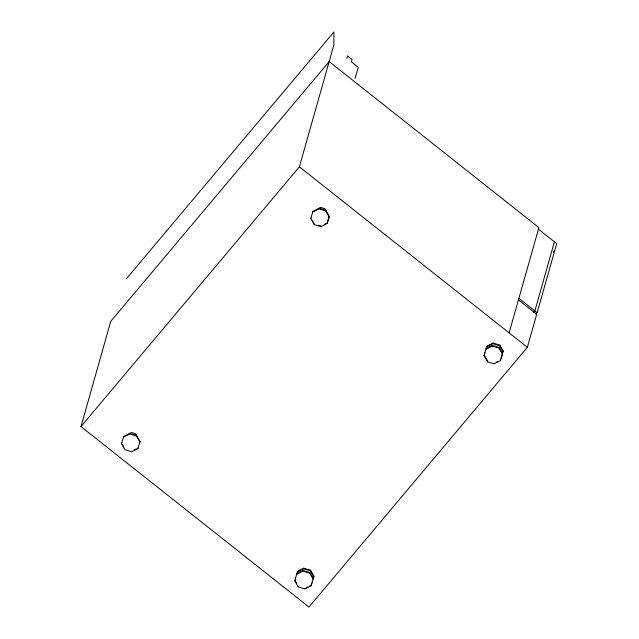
<?xml version="1.0" encoding="UTF-8"?>
<svg xmlns="http://www.w3.org/2000/svg" width="639" height="639" viewBox="0 0 639 639"><rect width="100%" height="100%" fill="white"/><g stroke="black" fill="none" stroke-linecap="round" stroke-linejoin="round"><path stroke-width="0.96" d="M518.453 299.875L536.688 314.308L527.359 347.296L308.949 607.05L80.977 426.58L110.755 321.337L329.165 61.584L538.901 227.62L509.115 332.855M121.506 443.658L123.631 436.549L131.362 432.523L135.652 433.809L140.021 441.453L137.888 448.562L131.706 451.733L124.917 449.704L121.506 443.658L121.666 443.067M123.631 436.549L123.463 437.14L129.645 433.969L136.434 435.998L139.853 442.044L140.021 441.453M129.645 433.969L129.813 433.378L136.602 435.415L136.434 435.998M137.888 448.562L138.056 447.971M80.977 426.58L299.379 166.827L333.83 45.089L333.925 31.95L126.434 278.716M346.841 58.277L347.504 55.92L352.065 59.531L351.402 61.887L358.239 67.295L355.124 78.293M310.786 218.538L312.918 211.429L320.642 207.403L324.939 208.689L329.301 216.333L327.176 223.442L320.994 226.613L314.204 224.585L310.786 218.538L310.953 217.947M312.918 211.429L312.751 212.02L318.933 208.849L325.722 210.878L329.141 216.925M314.204 224.585L314.372 223.993M318.933 208.849L319.101 208.258L325.89 210.287L325.722 210.878M320.994 226.613L321.161 226.022L318.613 225.263M327.176 223.442L329.301 216.333M294.763 580.811L297.558 571.354L303.741 568.183L310.53 570.212L313.949 576.258L311.153 585.715L304.971 588.894L298.181 586.858L294.763 580.811L294.93 580.228L296.879 583.679M295.434 578.455L295.601 577.872M297.558 571.354L297.391 571.937L303.581 568.766L310.362 570.803L313.781 576.849L313.949 576.258M298.181 586.858L298.349 586.267M302.91 571.122L303.078 570.539L309.867 572.568L313.278 578.614L313.11 579.206L309.699 573.159L302.91 571.122L296.728 574.293L296.887 573.71L303.078 570.539M303.581 568.766L303.741 568.183M304.971 588.894L305.13 588.303M309.699 573.159L309.867 572.568M310.362 570.803L310.53 570.212M311.153 585.715L311.321 585.132L309.556 586.035M311.824 583.367L311.984 582.776M487.461 361.738L484.05 355.691L484.218 355.1L487.629 361.147L487.461 361.738L494.251 363.767L500.441 360.596L502.566 353.495L499.155 347.448L492.365 345.419L486.175 348.59L486.007 349.174L492.198 346.003L498.987 348.039L502.398 354.078L502.566 353.495M484.713 353.335L484.881 352.744M486.846 346.234L486.678 346.817L492.861 343.646L499.65 345.683L503.069 351.73L503.236 351.138L499.818 345.092L493.028 343.063L486.846 346.234L484.05 355.691M492.198 346.003L492.365 345.419M492.861 343.646L493.028 343.063M494.251 363.767L494.418 363.184M498.987 348.039L499.155 347.448M499.65 345.683L499.818 345.092M500.441 360.596L500.609 360.013M501.272 357.656L501.104 358.239L503.236 351.138M554.412 241.822L534.859 310.937L533.573 312.463M535.849 314.268L537.135 312.735L556.697 243.627L538.453 229.185M553.406 252.221L554.692 250.696M324.692 224.209L327.344 222.851M134.525 449.784L136.291 448.882M496.191 362.273L497.957 361.37M306.017 587.848L307.782 586.945M518.9 298.301L537.135 312.735M299.379 166.827L527.359 347.296M312.415 220.535L313.885 223.131M122.648 444.792L123.623 446.525"/></g></svg>
